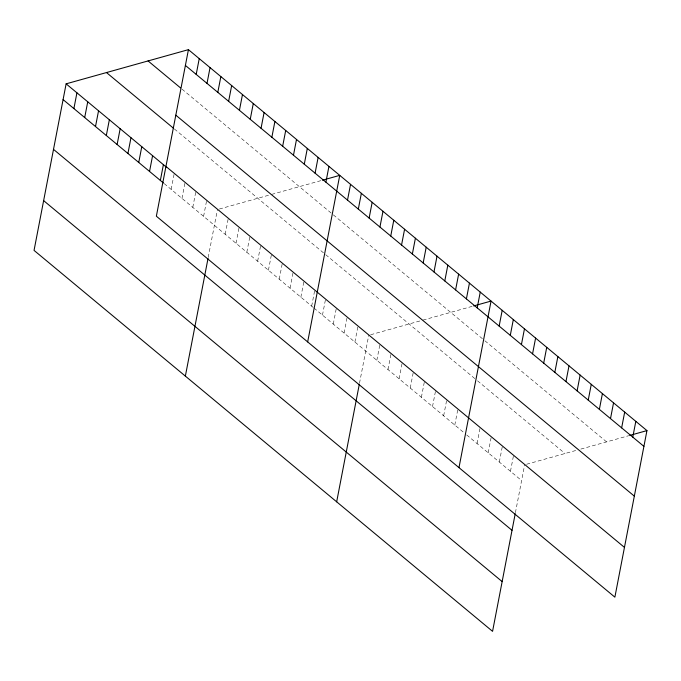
<?xml version="1.0" encoding="UTF-8"?>
<svg xmlns="http://www.w3.org/2000/svg" width="681" height="681" viewBox="0 0 681 681"><rect width="100%" height="100%" fill="white"/><g stroke="black" fill="none" stroke-linecap="round" stroke-linejoin="round"><path stroke-width="0.51" stroke-dasharray="3.4 2.55" d="M171.169 189.403L174.2 173.638M181.972 198.384L185.011 182.619M192.783 207.364L195.822 191.599M203.593 216.345L206.624 200.58M208.207 257.461L217.435 209.561M225.207 234.307L228.237 218.541M236.018 243.279L239.048 227.514M246.82 252.259L249.859 236.494M257.631 261.24L260.661 245.475M268.433 270.221L271.472 254.456M279.244 279.201L282.283 263.436M290.055 288.182L293.085 272.417M300.857 297.163L303.896 281.398M311.668 306.144L314.707 290.378M322.479 315.116L325.509 299.359M333.281 324.096L336.32 308.331M344.092 333.077L347.131 317.312M354.903 342.058L357.934 326.293M359.517 383.173L368.744 335.273M376.84 360.292L379.879 344.526M387.983 369.545L391.013 353.779M399.117 378.798L402.148 363.033M410.251 388.042L413.282 372.277M421.386 397.295L424.425 381.53M432.52 406.548L435.559 390.783M443.654 415.802L446.693 400.036M454.789 425.055L457.828 409.29M477.066 443.561L480.096 427.796M488.2 452.805L491.231 437.04M499.335 462.058L502.365 446.293M510.469 471.312L513.508 455.546M515.415 512.699L524.642 464.8M219.359 209.024L269.676 194.953M271.659 194.4L321.483 180.474M370.668 334.737L420.986 320.666M422.969 320.113L472.793 306.186M526.566 464.263L576.884 450.192M580.842 449.085L628.691 435.712M182.04 89.151L331.809 213.587M333.349 214.873L484.097 340.117M484.898 340.781L606.584 441.892M174.421 128.998L324.956 254.081M325.731 254.72L475.917 379.504M477.509 380.824L565 453.512M164.215 183.632L313.209 307.42M313.984 308.067L463.54 432.324M466.723 434.963L521.603 480.565"/><path stroke-width="1.02" d="M188.433 49.653L156.358 216.2L614.875 597.16L646.95 430.605L188.433 49.653L66.125 83.84L34.05 250.395L492.567 631.347L515.219 513.738M73.897 108.585L76.927 92.82M84.699 117.566L87.738 101.801M95.51 126.547L98.549 110.782M106.321 135.528L109.352 119.762M117.123 144.508L120.162 128.743M127.934 153.489L130.973 137.724M138.745 162.461L141.776 146.696M149.548 171.442L152.587 155.677M160.358 180.422L163.397 164.657M196.205 74.391L199.244 58.626M207.015 83.371L210.046 67.606M217.818 92.352L220.857 76.587M228.629 101.333L231.668 85.568M185.36 376.108L208.011 258.499M239.44 110.313L242.47 94.548M250.242 119.294L253.281 103.529M261.053 128.275L264.092 112.51M271.864 137.256L274.894 121.49M282.666 146.236L285.705 130.471M293.477 155.208L296.507 139.443M304.288 164.189L307.318 148.424M315.09 173.17L318.129 157.405M325.901 182.15L328.932 166.385M307.667 341.913L339.742 175.366L322.445 180.201M347.514 200.112L350.553 184.347M358.325 209.093L361.356 193.327M369.128 218.073L372.166 202.308M379.938 227.045L382.977 211.289M336.669 501.82L359.321 384.212M390.749 236.026L393.78 220.261M401.552 245.007L404.591 229.242M412.363 253.987L415.401 238.222M423.173 262.968L426.204 247.203M433.976 271.949L437.015 256.184M444.787 280.93L447.826 265.164M455.598 289.91L458.628 274.145M466.4 298.891L469.439 283.126M477.211 307.863L480.25 292.098M458.985 467.634L491.052 301.079L473.755 305.914M499.156 326.097L502.186 310.332M510.29 335.35L513.321 319.585M521.425 344.603L524.464 328.838M532.559 353.856L535.598 338.091M543.693 363.109L546.732 347.344M554.828 372.354L557.867 356.589M565.962 381.607L569.001 365.842M577.105 390.86L580.135 375.095M588.239 400.113L591.27 384.348M599.374 409.366L602.404 393.601M610.508 418.619L613.547 402.854M621.642 427.872L624.681 412.107M632.777 437.117L635.816 421.352M629.653 435.44L646.95 430.605M185.394 65.419L643.911 446.37M148.066 60.932L180.491 87.875M175.817 115.174L634.334 496.134M106.483 72.561L173.646 128.36M165.943 166.445L624.46 547.396M66.125 83.84L166.479 167.228M63.086 99.605L163.449 182.993M53.501 149.369L512.018 530.32M43.635 200.631L502.152 581.591"/></g></svg>
